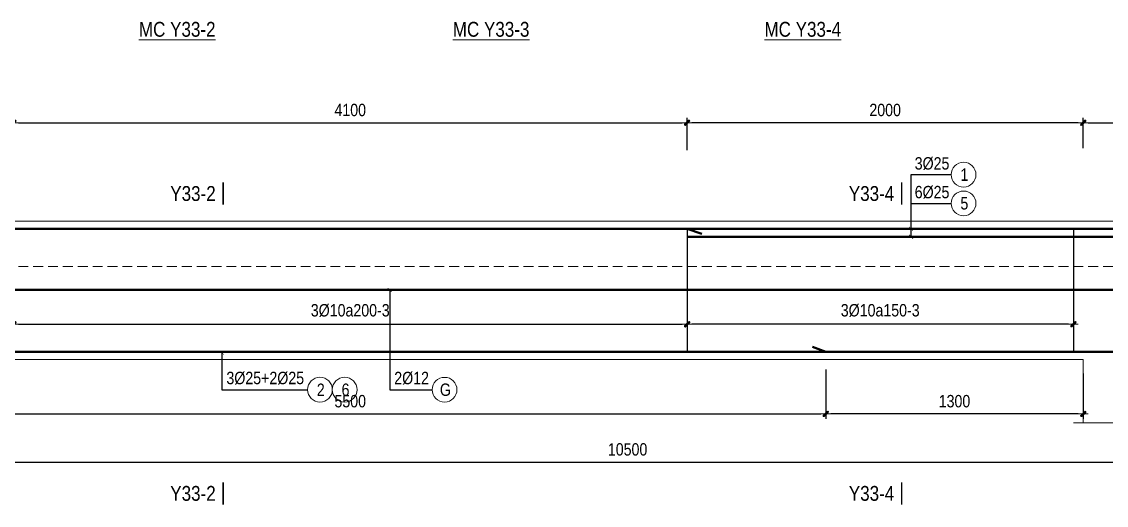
# Model space of a CAD drawing. Header units: millimetres. Extents: x 397144 to 8960116, y 345581 to 674207.
# Drawn here: x 5161454 to 5166928, y 657138 to 659583 of the extents above; entities that cross this region are included whole.
import ezdxf
from ezdxf.enums import TextEntityAlignment as Align
from ezdxf.xclip import XClip

# ---------------------------------------------------------------- set-up
doc = ezdxf.new("R2010")
doc.units = ezdxf.units.MM
doc.header["$XCLIPFRAME"] = 0
doc.header["$PDSIZE"] = -10
doc.linetypes.add('HIDDEN', pattern=[0.375, 0.25, -0.125])
doc.layers.get('0').update_dxf_attribs({"linetype": 'CONTINUOUS'})
doc.layers.get('Defpoints').update_dxf_attribs({"color": 12, "linetype": 'CONTINUOUS'})
for name, color, linetype, lineweight in [('CDAI', 8, 'CONTINUOUS', 30), ('CTHEP', 2, 'CONTINUOUS', 50), ('DBAO', 3, 'CONTINUOUS', 20), ('DGIONG', 4, 'CONTINUOUS', 13), ('KTH', 150, 'CONTINUOUS', 5), ('Net khuat', 8, 'HIDDEN', 13), ('STICK', 1, 'CONTINUOUS', 9), ('TEXT', 7, 'CONTINUOUS', 15)]:
    doc.layers.add(name, color=color, linetype=linetype, lineweight=lineweight)
doc.styles.add('Star-HelCon', font='VHELVCN_0.TTF')
doc.styles.add('TTP-HelCon', font='VHELVCN_0.TTF')
doc.styles.add('VNI-HELVE-CONDENSE', font='VHELVCN_0.TTF')
doc.dimstyles.new('kc-25', dxfattribs={"dimtxt": 62.5, "dimasz": 20, "dimexe": 20, "dimexo": 50, "dimgap": 25, "dimtad": 3, "dimdec": 0, "dimzin": 0, "dimdsep": 46, "dimtxsty": 'VNI-HELVE-CONDENSE', "dimblk": 'DIM', "dimcen": 2.5, "dimclrd": 256, "dimclre": 154, "dimclrt": 7, "dimaunit": 1, "dimadec": 0, "dimazin": 0, "dimtfac": 1, "dimtdec": 0, "dimtix": 1, "dimtmove": 0, "dimatfit": 3, "dimldrblk": 'DOT', "dimfxl": 1, "dimtolj": 1, "dimtzin": 0, "dimarcsym": 0})
doc.dimstyles.new('TTP-25', dxfattribs={"dimscale": 25, "dimtxt": 2.5, "dimasz": 1, "dimexe": 1, "dimexo": 1, "dimgap": 0.09, "dimtad": 0, "dimdec": 4, "dimrnd": 5, "dimzin": 9, "dimdsep": 46, "dimtxsty": 'TTP-HelCon', "dimblk": 'Stick1', "dimcen": 0.09, "dimdle": 1.5, "dimclrd": 256, "dimclre": 256, "dimclrt": 7, "dimadec": 0, "dimazin": 0, "dimtfac": 1, "dimtdec": 4, "dimtmove": 0, "dimatfit": 3, "dimldrblk": '_ArchTick1', "dimfxl": 1, "dimtvp": 1, "dimtolj": 1, "dimtzin": 0, "dimarcsym": 0})

# ---------------------------------------------------------------- blocks, each defined once
blk = doc.blocks.new('Stick1')
at = {"layer": 'STICK'}
h = blk.add_hatch(color=256, dxfattribs=at)
edge = h.paths.add_edge_path()
edge.add_line((0.3, 0.5), (-0.5, -0.3))
edge.add_arc((-0.4, -0.4), 0.141, 135, 315)
edge.add_line((-0.3, -0.5), (0.5, 0.3))
edge.add_arc((0.4, 0.4), 0.141, 315, 495)
blk.add_line((1, 0), (-1, 0), dxfattribs=at)
blk.add_lwpolyline([(0.3, 0.5), (-0.5, -0.3, 1), (-0.3, -0.5), (0.5, 0.3, 1), (0.3, 0.5, 1)], format="xyb", dxfattribs=at)
blk = doc.blocks.new('*D8381')
at = {"layer": 'Defpoints', "color": 0, "transparency": 16777216}
for p in [(5185290.4, 590133.3), (5187240.4, 590050.8), (5185290.4, 589993.3)]:
    blk.add_point(p, dxfattribs=at)
at = {"layer": 'KTH', "lineweight": -2, "transparency": 16777216}
for p, q in [((5185290.4, 590108.3), (5185290.4, 589968.3)), ((5187215.4, 589993.3), (5185315.4, 589993.3)), ((5187240.4, 590025.8), (5187240.4, 589968.3))]:
    blk.add_line(p, q, dxfattribs=at)
at = {"layer": 'KTH', "lineweight": -2, "transparency": 16777216, "xscale": 25, "yscale": 25, "zscale": 25, "rotation": 180}
blk.add_blockref('Stick1', (5185290.4, 589993.3), dxfattribs=at)
at = {"layer": 'KTH', "lineweight": -2, "transparency": 16777216, "xscale": 25, "yscale": 25, "zscale": 25}
blk.add_blockref('Stick1', (5187240.4, 589993.3), dxfattribs=at)
at = {"layer": 'KTH', "color": 7, "transparency": 16777216, "insert": (5186265.4, 590063.2), "char_height": 62.5, "attachment_point": 5, "style": 'TTP-HelCon'}
blk.add_mtext('\\A1;3Þ10a150-3', dxfattribs=at)
blk = doc.blocks.new('_ArchTick1')
at = {"color": 0, "const_width": 3.81}
blk.add_lwpolyline([(-12.7, -12.7), (12.7, 12.7)], dxfattribs=at)
blk = doc.blocks.new('DIM')
h = blk.add_hatch(color=1)
h.paths.add_polyline_path([(0.49, 0.29, 1), (0.29, 0.49), (-0.19, 0), (0.19, 0)])
h.paths.add_polyline_path([(0.19, 0), (-0.19, 0), (-0.49, -0.29, 1), (-0.29, -0.49)])
at = {"color": 9}
for p, q in [((-0.19, 0), (-1.5, 0)), ((0.19, 0), (1.5, 0))]:
    blk.add_line(p, q, dxfattribs=at)
at = {"color": 1}
for p, q in [((-0.49, -0.29), (0.29, 0.49)), ((-0.29, -0.49), (0.49, 0.29)), ((-0.19, 0), (0.19, 0))]:
    blk.add_line(p, q, dxfattribs=at)
blk.add_arc((-0.39, -0.39), 0.138, 135, 315, dxfattribs=at)
blk = doc.blocks.new('*D8384')
at = {"layer": 'Defpoints', "color": 0, "transparency": 16777216}
for p in [(5187890.4, 591012.3), (5187290.4, 590859.2), (5187890.4, 590859.2)]:
    blk.add_point(p, dxfattribs=at)
at = {"layer": 'KTH', "lineweight": -2, "transparency": 16777216}
for p, q in [((5187290.4, 590884.2), (5187290.4, 591037.3)), ((5187890.4, 590884.2), (5187890.4, 591037.3)), ((5187315.4, 591012.3), (5187865.4, 591012.3))]:
    blk.add_line(p, q, dxfattribs=at)
at = {"layer": 'KTH', "lineweight": -2, "transparency": 16777216, "xscale": 25, "yscale": 25, "zscale": 25, "rotation": 180}
blk.add_blockref('Stick1', (5187290.4, 591012.3), dxfattribs=at)
at = {"layer": 'KTH', "lineweight": -2, "transparency": 16777216, "xscale": 25, "yscale": 25, "zscale": 25}
blk.add_blockref('Stick1', (5187890.4, 591012.3), dxfattribs=at)
at = {"layer": 'KTH', "color": 7, "transparency": 16777216, "insert": (5187590.4, 591076.1), "char_height": 62.5, "attachment_point": 5, "style": 'TTP-HelCon'}
blk.add_mtext('\\A1;600', dxfattribs=at)
blk = doc.blocks.new('*D8386')
at = {"layer": 'Defpoints', "color": 0, "transparency": 16777216}
for p in [(5185990.4, 589789.5), (5187290.4, 589769.1), (5185990.4, 589540.6)]:
    blk.add_point(p, dxfattribs=at)
at = {"layer": 'KTH', "lineweight": -2, "transparency": 16777216}
for p, q in [((5185990.4, 589764.5), (5185990.4, 589515.6)), ((5187290.4, 589744.1), (5187290.4, 589515.6)), ((5187265.4, 589540.6), (5186015.4, 589540.6))]:
    blk.add_line(p, q, dxfattribs=at)
at = {"layer": 'KTH', "lineweight": -2, "transparency": 16777216, "xscale": 25, "yscale": 25, "zscale": 25, "rotation": 180}
blk.add_blockref('Stick1', (5185990.4, 589540.6), dxfattribs=at)
at = {"layer": 'KTH', "lineweight": -2, "transparency": 16777216, "xscale": 25, "yscale": 25, "zscale": 25}
blk.add_blockref('Stick1', (5187290.4, 589540.6), dxfattribs=at)
at = {"layer": 'KTH', "color": 7, "transparency": 16777216, "insert": (5186640.4, 589604.4), "char_height": 62.5, "attachment_point": 5, "style": 'TTP-HelCon'}
blk.add_mtext('\\A1;1300', dxfattribs=at)
blk = doc.blocks.new('*D8387')
at = {"layer": 'Defpoints', "color": 0, "transparency": 16777216}
for p in [(5185290.4, 591012.3), (5185290.4, 590848.3), (5187290.4, 590859.2)]:
    blk.add_point(p, dxfattribs=at)
at = {"layer": 'KTH', "lineweight": -2, "transparency": 16777216}
for p, q in [((5185290.4, 590873.3), (5185290.4, 591037.3)), ((5187290.4, 590884.2), (5187290.4, 591037.3)), ((5187265.4, 591012.3), (5185315.4, 591012.3))]:
    blk.add_line(p, q, dxfattribs=at)
at = {"layer": 'KTH', "lineweight": -2, "transparency": 16777216, "xscale": 25, "yscale": 25, "zscale": 25, "rotation": 180}
blk.add_blockref('Stick1', (5185290.4, 591012.3), dxfattribs=at)
at = {"layer": 'KTH', "lineweight": -2, "transparency": 16777216, "xscale": 25, "yscale": 25, "zscale": 25}
blk.add_blockref('Stick1', (5187290.4, 591012.3), dxfattribs=at)
at = {"layer": 'KTH', "color": 7, "transparency": 16777216, "insert": (5186290.4, 591076.1), "char_height": 62.5, "attachment_point": 5, "style": 'TTP-HelCon'}
blk.add_mtext('\\A1;2000', dxfattribs=at)
blk = doc.blocks.new('MC')
at = {"layer": 'CTHEP', "const_width": 10}
blk.add_lwpolyline([(0, 150), (0, 0)], dxfattribs=at)
at = {"layer": 'TEXT', "style": 'TTP-HelCon'}
blk.add_attdef('A', text='', height=100, dxfattribs=at).set_placement((-50, 25.5), align=Align.RIGHT)
blk = doc.blocks.new('*D1226')
at = {"layer": 'Defpoints', "color": 0, "transparency": 16777216}
for p in [(5180090.4, 589449.5), (5189890.4, 589464.5), (5189890.4, 589296.9)]:
    blk.add_point(p, dxfattribs=at)
at = {"layer": 'KTH', "lineweight": -2, "transparency": 16777216}
for p, q in [((5180090.4, 589424.5), (5180090.4, 589271.9)), ((5189890.4, 589439.5), (5189890.4, 589271.9)), ((5180115.4, 589296.9), (5189865.4, 589296.9))]:
    blk.add_line(p, q, dxfattribs=at)
at = {"layer": 'KTH', "lineweight": -2, "transparency": 16777216, "xscale": 25, "yscale": 25, "zscale": 25, "rotation": 180}
blk.add_blockref('Stick1', (5180090.4, 589296.9), dxfattribs=at)
at = {"layer": 'KTH', "lineweight": -2, "transparency": 16777216, "xscale": 25, "yscale": 25, "zscale": 25}
blk.add_blockref('Stick1', (5189890.4, 589296.9), dxfattribs=at)
at = {"layer": 'KTH', "color": 7, "transparency": 16777216, "insert": (5184990.4, 589360.7), "char_height": 62.5, "attachment_point": 5, "style": 'TTP-HelCon'}
blk.add_mtext('\\A1;10500', dxfattribs=at)
blk = doc.blocks.new('*D8397')
at = {"layer": 'Defpoints', "color": 0, "transparency": 16777216}
for p in [(5185290.4, 591012.3), (5181890.4, 590859.2), (5185290.4, 590848.3)]:
    blk.add_point(p, dxfattribs=at)
at = {"layer": 'KTH', "lineweight": -2, "transparency": 16777216}
for p, q in [((5181890.4, 590884.2), (5181890.4, 591037.3)), ((5185290.4, 590873.3), (5185290.4, 591037.3)), ((5181915.4, 591012.3), (5185265.4, 591012.3))]:
    blk.add_line(p, q, dxfattribs=at)
at = {"layer": 'KTH', "lineweight": -2, "transparency": 16777216, "xscale": 25, "yscale": 25, "zscale": 25, "rotation": 180}
blk.add_blockref('Stick1', (5181890.4, 591012.3), dxfattribs=at)
at = {"layer": 'KTH', "lineweight": -2, "transparency": 16777216, "xscale": 25, "yscale": 25, "zscale": 25}
blk.add_blockref('Stick1', (5185290.4, 591012.3), dxfattribs=at)
at = {"layer": 'KTH', "color": 7, "transparency": 16777216, "insert": (5183590.4, 591076.1), "char_height": 62.5, "attachment_point": 5, "style": 'TTP-HelCon'}
blk.add_mtext('\\A1;4100', dxfattribs=at)
blk = doc.blocks.new('*D8398')
at = {"layer": 'Defpoints', "color": 0, "transparency": 16777216}
for p in [(5185290.4, 590164.9), (5181890.4, 590133.3), (5185290.4, 589993.2)]:
    blk.add_point(p, dxfattribs=at)
at = {"layer": 'KTH', "lineweight": -2, "transparency": 16777216}
for p, q in [((5181890.4, 590108.3), (5181890.4, 589968.2)), ((5185290.4, 590139.9), (5185290.4, 589968.2)), ((5181915.4, 589993.2), (5185265.4, 589993.2))]:
    blk.add_line(p, q, dxfattribs=at)
at = {"layer": 'KTH', "lineweight": -2, "transparency": 16777216, "xscale": 25, "yscale": 25, "zscale": 25, "rotation": 180}
blk.add_blockref('Stick1', (5181890.4, 589993.2), dxfattribs=at)
at = {"layer": 'KTH', "lineweight": -2, "transparency": 16777216, "xscale": 25, "yscale": 25, "zscale": 25}
blk.add_blockref('Stick1', (5185290.4, 589993.2), dxfattribs=at)
at = {"layer": 'KTH', "color": 7, "transparency": 16777216, "insert": (5183590.4, 590063.1), "char_height": 62.5, "attachment_point": 5, "style": 'TTP-HelCon'}
blk.add_mtext('\\A1;3Þ10a200-3', dxfattribs=at)
blk = doc.blocks.new('*D8402')
at = {"layer": 'Defpoints', "color": 0, "transparency": 16777216}
for p in [(5181190.4, 589814.8), (5185990.4, 589764.5), (5185990.4, 589540.6)]:
    blk.add_point(p, dxfattribs=at)
at = {"layer": 'KTH', "lineweight": -2, "transparency": 16777216}
for p, q in [((5181190.4, 589789.8), (5181190.4, 589515.6)), ((5185990.4, 589739.5), (5185990.4, 589515.6)), ((5181215.4, 589540.6), (5185965.4, 589540.6))]:
    blk.add_line(p, q, dxfattribs=at)
at = {"layer": 'KTH', "lineweight": -2, "transparency": 16777216, "xscale": 25, "yscale": 25, "zscale": 25, "rotation": 180}
blk.add_blockref('Stick1', (5181190.4, 589540.6), dxfattribs=at)
at = {"layer": 'KTH', "lineweight": -2, "transparency": 16777216, "xscale": 25, "yscale": 25, "zscale": 25}
blk.add_blockref('Stick1', (5185990.4, 589540.6), dxfattribs=at)
at = {"layer": 'KTH', "color": 7, "transparency": 16777216, "insert": (5183590.4, 589604.4), "char_height": 62.5, "attachment_point": 5, "style": 'TTP-HelCon'}
blk.add_mtext('\\A1;5500', dxfattribs=at)
blk = doc.blocks.new('Y-37')
at = {"layer": 'CTHEP'}
blk.add_line((1119.46907, 681.17417), (49858.11137, 681.13827), dxfattribs=at)
for points in [[(49989.46907, 361.93876), (49989.46907, 990.12597), (171.95451, 990.1847)], [(172.63649, 368.18914), (10138.47515, 368.18041), (10718.3369, 368.1785), (17169.46907, 368.15021), (17743.51458, 368.14833), (49905.53617, 368.12618), (49905.53617, 891.00169)]]:
    blk.add_lwpolyline(points, dxfattribs=at)
at = {"layer": 'Net khuat', "ltscale": 200}
blk.add_lwpolyline([(1769.46647, 329.18456), (1769.46647, 799.18779), (50019.46907, 799.18779)], dxfattribs=at)
blk = doc.blocks.new('AY-33')
at = {"layer": 'CDAI', "ltscale": 52.5}
for p, q in [((5185290.36551, 590479.86265), (5185290.36551, 589849.86265)), ((5187240.36551, 590479.86265), (5187240.36551, 589849.86265))]:
    blk.add_line(p, q, dxfattribs=at)
at = {"layer": 'CTHEP'}
for p, q in [((5185365.36551, 590450.86265), (5185290.36551, 590475.86265)), ((5185290.40499, 590435.84949), (5189990.36291, 590435.83785)), ((5171674.09057, 590166.85075), (5196483.5754, 590166.83185)), ((5185990.36551, 589853.86201), (5185923.44916, 589879.16153))]:
    blk.add_line(p, q, dxfattribs=at)
for points in [[(5196810.36291, 589847.60311), (5196810.36291, 590475.79032), (5171520.36551, 590475.86587)], [(5171578.60447, 590230.25598), (5171578.60447, 589853.86591), (5196259.37159, 589853.84476), (5196748.53006, 589853.79053), (5196748.53006, 589853.79053)]]:
    blk.add_lwpolyline(points, dxfattribs=at)
at = {"layer": 'DBAO'}
for points in [[(5187890.36291, 589814.84602), (5196840.36149, 589814.83525), (5196840.36291, 590514.70496), (5171490.36551, 590514.87736), (5171490.36551, 589814.86587), (5171490.36551, 589814.86587), (5171490.36551, 589494.86587)], [(5179890.36291, 589814.85649), (5187290.36551, 589814.84674)], [(5187290.36551, 589494.86265), (5187290.36551, 589814.86265)]]:
    blk.add_lwpolyline(points, dxfattribs=at)
at = {"layer": 'DGIONG'}
blk.add_lwpolyline([(5187240.36551, 589494.86265), (5187465.36551, 589494.86265), (5187465.36551, 589544.86265), (5187565.36551, 589444.86265), (5187565.36551, 589494.86265), (5187940.36291, 589494.85882)], dxfattribs=at)
for centre in [(5186686.07079, 590749.66704), (5186686.07079, 590604.36804), (5183437.50899, 589662.82161), (5183562.50899, 589662.82161), (5184066.50482, 589662.77698)]:
    blk.add_circle(centre, 62.5, dxfattribs=at)
at = {"layer": 'Net khuat', "ltscale": 200}
blk.add_lwpolyline([(5171490.36551, 589814.86587), (5171490.36551, 589814.86587), (5172090.36551, 589814.86587), (5172090.36551, 590284.86587), (5196840.36244, 590284.86587)], dxfattribs=at)
at = {"xscale": 0.75, "yscale": 0.75, "zscale": 0.75}
for p, values in [((5182948.8088, 590597.7425), {'A': 'Y33-2'}), ((5186373.71669, 590597.7425), {'A': 'Y33-4'}), ((5182948.8088, 589082.08523), {'A': 'Y33-2'}), ((5186373.71669, 589082.08523), {'A': 'Y33-4'})]:
    blk.add_blockref('MC', p, dxfattribs=at).add_auto_attribs(values)
at = {"layer": 'TEXT', "style": 'TTP-HelCon'}
for s, p in [('3Þ25', (5186439.56074, 590775.51998)), ('6Þ25', (5186439.56074, 590630.22098)), ('3Þ25+2Þ25', (5182965.43186, 589690.71867, 0)), ('2Þ12', (5183812.69695, 589690.67403, 0))]:
    blk.add_text(s, height=62.5, dxfattribs=at).set_placement(p)
at = {"layer": 'TEXT', "style": 'Star-HelCon'}
for s, p in [('1', (5186690.23746, 590749.66704)), ('5', (5186690.23746, 590604.36804)), ('2', (5183441.67565, 589662.82161)), ('6', (5183566.67565, 589662.82161)), ('G', (5184070.67149, 589662.77698))]:
    blk.add_text(s, height=62.5, dxfattribs=at).set_placement(p, align=Align.MIDDLE)
at = {"layer": 'KTH'}
for base, p1, p2, text, picture, middle in [((5185290.36551, 591012.25316), (5181890.36291, 590859.16026), (5185290.36551, 590848.25699), '4100', '*D8397', (5183590.36421, 591076.08649)), ((5185290.36551, 589993.2111), (5181890.36291, 590133.29964), (5185290.36551, 590164.86265), '3Þ10a200-3', '*D8398', (5183590.36421, 590063.12777)), ((5185990.36551, 589540.60081), (5181190.36291, 589814.81866), (5185990.36551, 589764.45943), '5500', '*D8402', (5183590.36421, 589604.43415)), ((5189890.36551, 589296.88478), (5180090.36551, 589449.53386), (5189890.36551, 589464.49877), '10500', '*D1226', (5184990.36551, 589360.71811))]:
    dim = blk.add_linear_dim(base=base, p1=p1, p2=p2, text=text, dimstyle='TTP-25', override={"dimtmove": 1}, dxfattribs=at)
    dim.commit()
    dim.dimension.update_dxf_attribs({"geometry": picture, "text_midpoint": middle})
for base, p1, p2, picture, middle in [((5185290.36551, 591012.25699), (5187290.36551, 590859.16026), (5185290.36551, 590848.25699), '*D8387', (5186290.36551, 591076.09032)), ((5187890.36291, 591012.25699), (5187290.36551, 590859.16026), (5187890.36291, 590859.16026), '*D8384', (5187590.36421, 591076.09032)), ((5185990.36551, 589540.60081), (5187290.36551, 589769.12152), (5185990.36551, 589789.45943), '*D8386', (5186640.36551, 589604.43415))]:
    dim = blk.add_linear_dim(base=base, p1=p1, p2=p2, angle=180, dimstyle='TTP-25', override={"dimtmove": 1}, dxfattribs=at)
    dim.commit()
    dim.dimension.update_dxf_attribs({"geometry": picture, "text_midpoint": middle})
dim = blk.add_linear_dim(base=(5185290.36551, 589993.28646), p1=(5187240.36551, 590050.75981), p2=(5185290.36551, 590133.29964), angle=180, text='3Þ10a150-3', dimstyle='TTP-25', override={"dimtmove": 1}, dxfattribs=at)
dim.commit()
dim.dimension.update_dxf_attribs({"geometry": '*D8381', "text_midpoint": (5186265.36551, 590063.20313)})
at = {"layer": 'DGIONG'}
for points in [[(5186421.04897, 590475.85893), (5186421.04871, 590749.66704), (5186623.57079, 590749.66704)], [(5186421.04862, 590435.85893), (5186421.04835, 590604.36804), (5186623.57044, 590604.36804)], [(5183789.68677, 590166.82155), (5183789.68492, 589662.77698), (5184004.00482, 589662.77698)], [(5182942.42009, 589849.86587), (5182942.41983, 589662.82161), (5183375.00899, 589662.82161)]]:
    blk.add_leader(points, dimstyle='kc-25', override={"dimtad": 0, "dimldrblk": 'ArchTick', "dimfxl": 100, "dimarcsym": 1}, dxfattribs=at)

msp = doc.modelspace()

# ---------------------------------------------------------------- block references
at = {"layer": 'CDAI'}
ref = msp.add_blockref('AY-33', (-20478.27974, 68060.02924), dxfattribs=at)
XClip(ref).set_block_clipping_path([(5170797.036019085, 588847.9135108036), (5188044.6407116679, 591175.458884406)])
at = {"layer": 'KTH'}
ref = msp.add_blockref('Y-37', (5157655.0179, 658006.51293), dxfattribs=at)
XClip(ref).set_block_clipping_path([(15463.3454985004, -731.137271678), (25080.8919866411, 2170.0343434394)])

# ---------------------------------------------------------------- texts
at = {"layer": 'TEXT', "style": 'TTP-HelCon'}
for s, p in [('%%UMC Y33-2', (5162238.85635, 659506.83309)), ('%%UMC Y33-3', (5163823.13281, 659506.83309)), ('%%UMC Y33-4', (5165396.2316, 659506.83309))]:
    msp.add_text(s, height=75, dxfattribs=at).set_placement(p, align=Align.CENTER)

doc.saveas('drawing.dxf')
